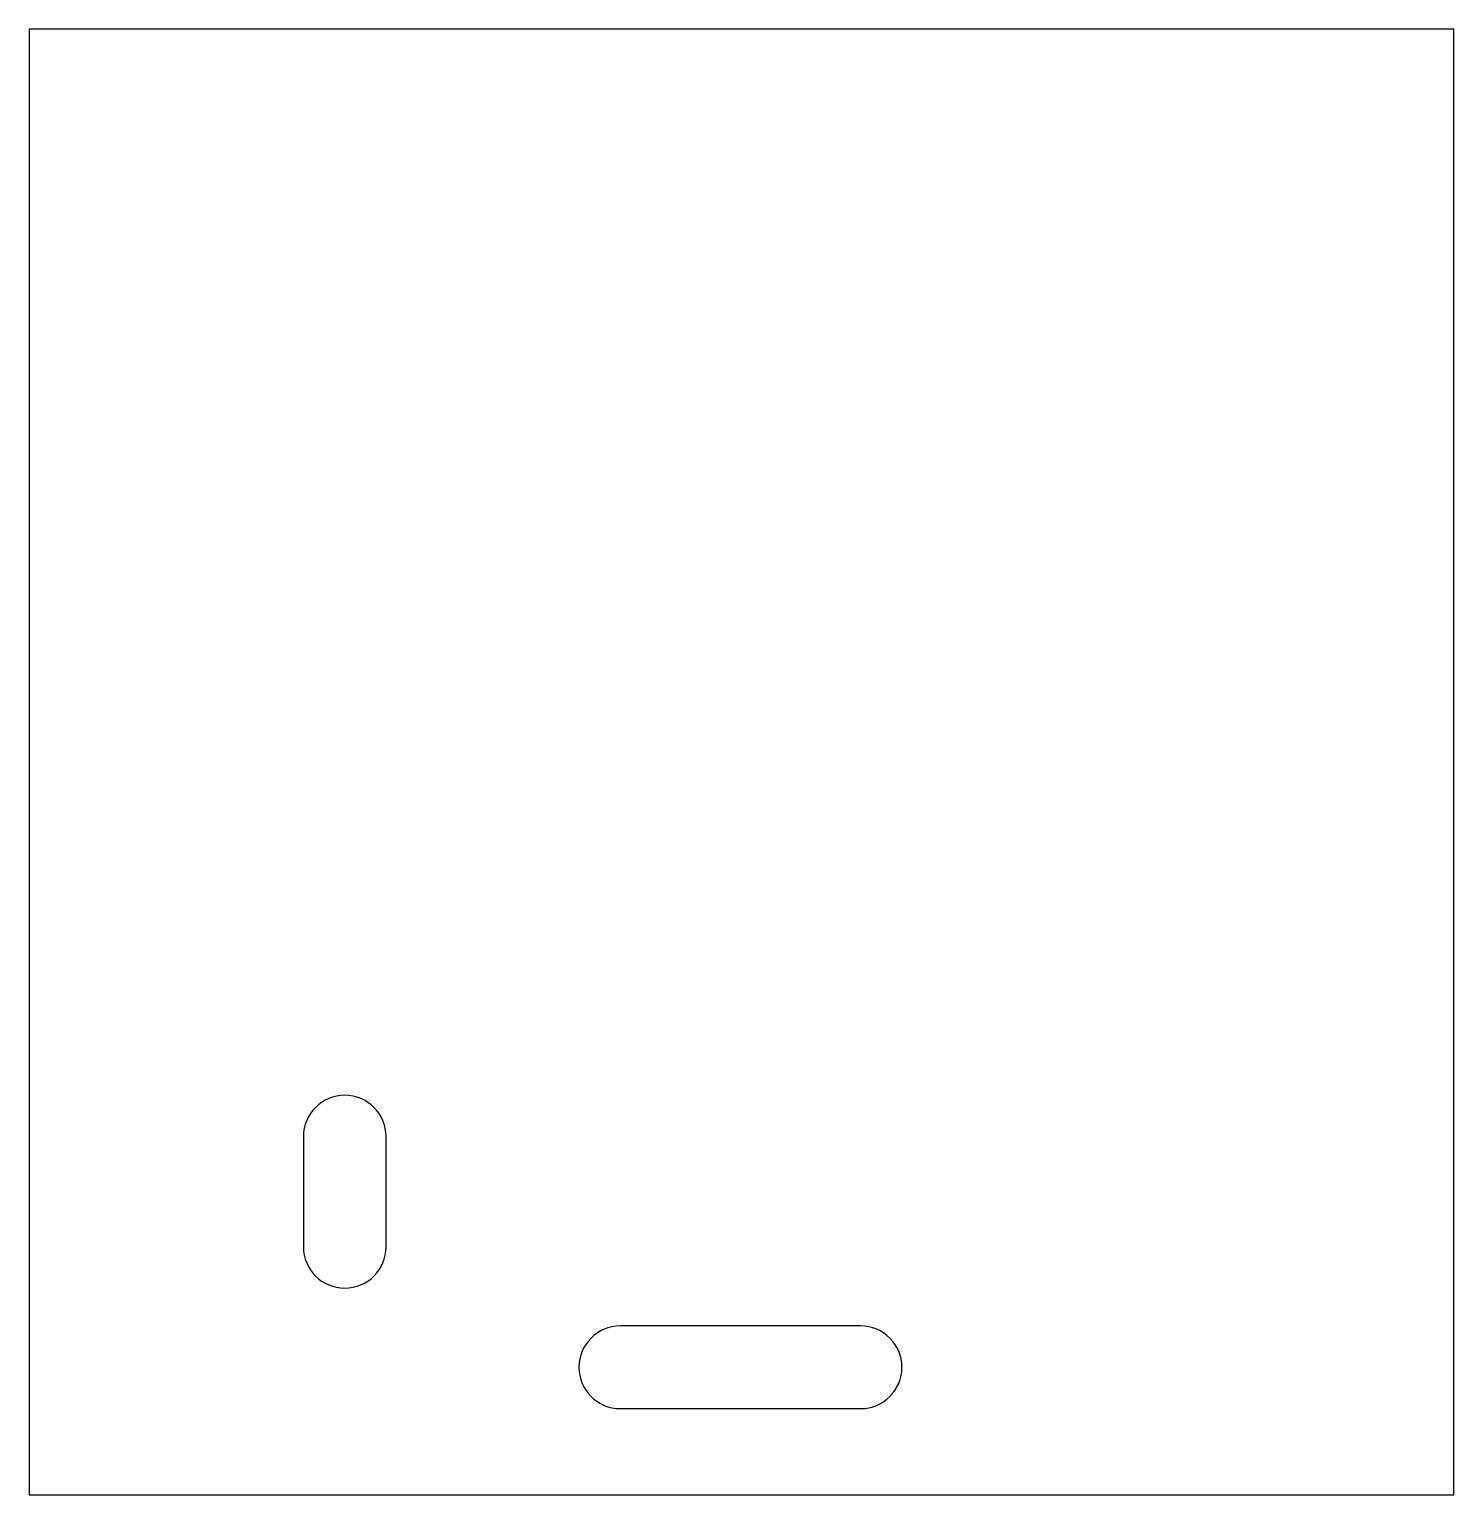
# Model space of a CAD drawing. Header units: millimetres. Extents: x -14 to 504, y 0 to 532.
import ezdxf

# ---------------------------------------------------------------- set-up
doc = ezdxf.new("R2010")
doc.units = ezdxf.units.MM
doc.layers.get('0').update_dxf_attribs({"linetype": 'CONTINUOUS'})

msp = doc.modelspace()

# ---------------------------------------------------------------- linework, layer by layer
msp.add_lwpolyline([(-13.5, 0), (503.5, 0), (503.5, 532), (-13.5, 532)], close=True)
for points in [[(116, 130, 1), (86, 130), (86, 90, 1), (116, 90)], [(288.25, 31.25, 1), (288.25, 61.25), (201, 61.25, 1), (201, 31.25)]]:
    msp.add_lwpolyline(points, format="xyb", close=True)

doc.saveas('drawing.dxf')
